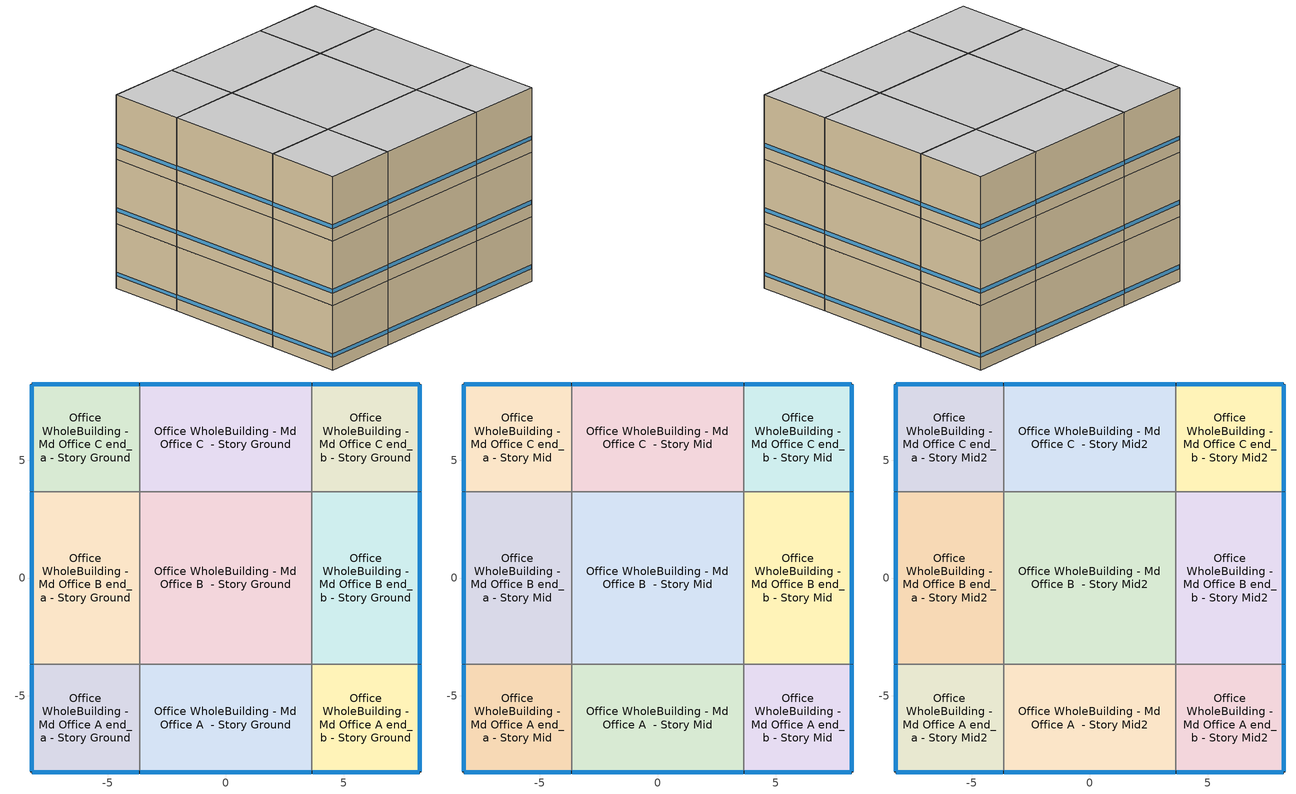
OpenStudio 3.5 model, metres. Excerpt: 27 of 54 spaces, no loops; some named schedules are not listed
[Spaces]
Office WholeBuilding - Md Office A end_a - Story Ground
 floor ground (Foundation F 126 Perim 914 Area 209): -8.23,-8.23 -8.23,-3.66 -3.66,-3.66 -3.66,-8.23 z0
 wall outside: -8.23,-3.66 -8.23,-8.23 -3.66,-8.23 z0:3.96
 wall to Office WholeBuilding - Md Office B end_a - Story Ground: -3.66,-3.66 -8.23,-3.66 z0:3.96
 wall to Office WholeBuilding - Md Office A  - Story Ground: -3.66,-8.23 -3.66,-3.66 z0:3.96
 window (Window U-1.01 SHGC 0.58): -8.21,-8.23 -3.68,-8.23 / -8.23,-3.68 -8.23,-8.21 z0.76:1
 ceiling adiabatic (Typical Interior Ceiling): -3.66,-8.23 -3.66,-3.66 -8.23,-3.66 -8.23,-8.23 z3.96
Office WholeBuilding - Md Office B end_a - Story Ground
 floor ground (Foundation F 126 Perim 732 Area 3345): -8.23,-3.66 -8.23,3.66 -3.66,3.66 -3.66,-3.66 z0
 wall outside: -8.23,3.66 -8.23,-3.66 z0:3.96
 wall to Office WholeBuilding - Md Office C end_a - Story Ground: -3.66,3.66 -8.23,3.66 z0:3.96
 wall to Office WholeBuilding - Md Office B  - Story Ground: -3.66,-3.66 -3.66,3.66 z0:3.96
 window (Window U-1.01 SHGC 0.58): -8.23,3.63 -8.23,-3.63 z0.76:1
 ceiling adiabatic (Typical Interior Ceiling): -3.66,-3.66 -3.66,3.66 -8.23,3.66 -8.23,-3.66 z3.96
Office WholeBuilding - Md Office C end_a - Story Ground
 floor ground (Foundation F 126 Perim 914 Area 209): -8.23,3.66 -8.23,8.23 -3.66,8.23 -3.66,3.66 z0
 wall outside: -3.66,8.23 -8.23,8.23 -8.23,3.66 z0:3.96
 wall to Office WholeBuilding - Md Office C  - Story Ground: -3.66,3.66 -3.66,8.23 z0:3.96
 window (Window U-1.01 SHGC 0.58): -8.23,8.21 -8.23,3.68 / -3.68,8.23 -8.21,8.23 z0.76:1
 ceiling adiabatic (Typical Interior Ceiling): -3.66,3.66 -3.66,8.23 -8.23,8.23 -8.23,3.66 z3.96
Office WholeBuilding - Md Office A  - Story Ground
 floor ground (Foundation F 126 Perim 732 Area 3345): -3.66,-8.23 -3.66,-3.66 3.66,-3.66 3.66,-8.23 z0
 wall outside: -3.66,-8.23 3.66,-8.23 z0:3.96
 wall to Office WholeBuilding - Md Office B  - Story Ground: 3.66,-3.66 -3.66,-3.66 z0:3.96
 wall to Office WholeBuilding - Md Office A end_b - Story Ground: 3.66,-8.23 3.66,-3.66 z0:3.96
 window (Window U-1.01 SHGC 0.58): -3.63,-8.23 3.63,-8.23 z0.76:1
 ceiling adiabatic (Typical Interior Ceiling): 3.66,-8.23 3.66,-3.66 -3.66,-3.66 -3.66,-8.23 z3.96
Office WholeBuilding - Md Office B  - Story Ground
 floor ground (Foundation F 126 Perim 0 Area 5354): -3.66,-3.66 -3.66,3.66 3.66,3.66 3.66,-3.66 z0
 wall to Office WholeBuilding - Md Office C  - Story Ground: 3.66,3.66 -3.66,3.66 z0:3.96
 wall to Office WholeBuilding - Md Office B end_b - Story Ground: 3.66,-3.66 3.66,3.66 z0:3.96
 ceiling adiabatic (Typical Interior Ceiling): 3.66,-3.66 3.66,3.66 -3.66,3.66 -3.66,-3.66 z3.96
Office WholeBuilding - Md Office C  - Story Ground
 floor ground (Foundation F 126 Perim 732 Area 3345): -3.66,3.66 -3.66,8.23 3.66,8.23 3.66,3.66 z0
 wall outside: 3.66,8.23 -3.66,8.23 z0:3.96
 wall to Office WholeBuilding - Md Office C end_b - Story Ground: 3.66,3.66 3.66,8.23 z0:3.96
 window (Window U-1.01 SHGC 0.58): 3.63,8.23 -3.63,8.23 z0.76:1
 ceiling adiabatic (Typical Interior Ceiling): 3.66,3.66 3.66,8.23 -3.66,8.23 -3.66,3.66 z3.96
Office WholeBuilding - Md Office A end_b - Story Ground
 floor ground (Foundation F 126 Perim 914 Area 209): 3.66,-8.23 3.66,-3.66 8.23,-3.66 8.23,-8.23 z0
 wall outside: 3.66,-8.23 8.23,-8.23 8.23,-3.66 z0:3.96
 wall to Office WholeBuilding - Md Office B end_b - Story Ground: 8.23,-3.66 3.66,-3.66 z0:3.96
 window (Window U-1.01 SHGC 0.58): 3.68,-8.23 8.21,-8.23 / 8.23,-8.21 8.23,-3.68 z0.76:1
 ceiling adiabatic (Typical Interior Ceiling): 8.23,-8.23 8.23,-3.66 3.66,-3.66 3.66,-8.23 z3.96
Office WholeBuilding - Md Office B end_b - Story Ground
 floor ground (Foundation F 126 Perim 732 Area 3345): 3.66,-3.66 3.66,3.66 8.23,3.66 8.23,-3.66 z0
 wall outside: 8.23,-3.66 8.23,3.66 z0:3.96
 wall to Office WholeBuilding - Md Office C end_b - Story Ground: 8.23,3.66 3.66,3.66 z0:3.96
 window (Window U-1.01 SHGC 0.58): 8.23,-3.63 8.23,3.63 z0.76:1
 ceiling adiabatic (Typical Interior Ceiling): 8.23,-3.66 8.23,3.66 3.66,3.66 3.66,-3.66 z3.96
Office WholeBuilding - Md Office C end_b - Story Ground
 floor ground (Foundation F 126 Perim 914 Area 209): 3.66,3.66 3.66,8.23 8.23,8.23 8.23,3.66 z0
 wall outside: 8.23,3.66 8.23,8.23 3.66,8.23 z0:3.96
 window (Window U-1.01 SHGC 0.58): 8.21,8.23 3.68,8.23 / 8.23,3.68 8.23,8.21 z0.76:1
 ceiling adiabatic (Typical Interior Ceiling): 8.23,3.66 8.23,8.23 3.66,8.23 3.66,3.66 z3.96
Office WholeBuilding - Md Office A end_a - Story Mid
 floor adiabatic (Typical Interior Floor): -8.23,-8.23 -8.23,-3.66 -3.66,-3.66 -3.66,-8.23 z3.96
 wall outside: -8.23,-3.66 -8.23,-8.23 -3.66,-8.23 z3.96:7.92
 wall to Office WholeBuilding - Md Office B end_a - Story Mid: -3.66,-3.66 -8.23,-3.66 z3.96:7.92
 wall to Office WholeBuilding - Md Office A  - Story Mid: -3.66,-8.23 -3.66,-3.66 z3.96:7.92
 window (Window U-1.01 SHGC 0.58): -8.23,-3.68 -8.23,-8.21 / -8.21,-8.23 -3.68,-8.23 z4.72:4.96
 ceiling adiabatic (Typical Interior Ceiling): -3.66,-8.23 -3.66,-3.66 -8.23,-3.66 -8.23,-8.23 z7.92
Office WholeBuilding - Md Office B end_a - Story Mid
 floor adiabatic (Typical Interior Floor): -8.23,-3.66 -8.23,3.66 -3.66,3.66 -3.66,-3.66 z3.96
 wall outside: -8.23,3.66 -8.23,-3.66 z3.96:7.92
 wall to Office WholeBuilding - Md Office C end_a - Story Mid: -3.66,3.66 -8.23,3.66 z3.96:7.92
 wall to Office WholeBuilding - Md Office B  - Story Mid: -3.66,-3.66 -3.66,3.66 z3.96:7.92
 window (Window U-1.01 SHGC 0.58): -8.23,3.63 -8.23,-3.63 z4.72:4.96
 ceiling adiabatic (Typical Interior Ceiling): -3.66,-3.66 -3.66,3.66 -8.23,3.66 -8.23,-3.66 z7.92
Office WholeBuilding - Md Office C end_a - Story Mid
 floor adiabatic (Typical Interior Floor): -8.23,3.66 -8.23,8.23 -3.66,8.23 -3.66,3.66 z3.96
 wall outside: -3.66,8.23 -8.23,8.23 -8.23,3.66 z3.96:7.92
 wall to Office WholeBuilding - Md Office C  - Story Mid: -3.66,3.66 -3.66,8.23 z3.96:7.92
 window (Window U-1.01 SHGC 0.58): -8.23,8.21 -8.23,3.68 / -3.68,8.23 -8.21,8.23 z4.72:4.96
 ceiling adiabatic (Typical Interior Ceiling): -3.66,3.66 -3.66,8.23 -8.23,8.23 -8.23,3.66 z7.92
Office WholeBuilding - Md Office A  - Story Mid
 floor adiabatic (Typical Interior Floor): -3.66,-8.23 -3.66,-3.66 3.66,-3.66 3.66,-8.23 z3.96
 wall outside: -3.66,-8.23 3.66,-8.23 z3.96:7.92
 wall to Office WholeBuilding - Md Office B  - Story Mid: 3.66,-3.66 -3.66,-3.66 z3.96:7.92
 wall to Office WholeBuilding - Md Office A end_b - Story Mid: 3.66,-8.23 3.66,-3.66 z3.96:7.92
 window (Window U-1.01 SHGC 0.58): -3.63,-8.23 3.63,-8.23 z4.72:4.96
 ceiling adiabatic (Typical Interior Ceiling): 3.66,-8.23 3.66,-3.66 -3.66,-3.66 -3.66,-8.23 z7.92
Office WholeBuilding - Md Office B  - Story Mid
 floor adiabatic (Typical Interior Floor): -3.66,-3.66 -3.66,3.66 3.66,3.66 3.66,-3.66 z3.96
 wall to Office WholeBuilding - Md Office C  - Story Mid: 3.66,3.66 -3.66,3.66 z3.96:7.92
 wall to Office WholeBuilding - Md Office B end_b - Story Mid: 3.66,-3.66 3.66,3.66 z3.96:7.92
 ceiling adiabatic (Typical Interior Ceiling): 3.66,-3.66 3.66,3.66 -3.66,3.66 -3.66,-3.66 z7.92
Office WholeBuilding - Md Office C  - Story Mid
 floor adiabatic (Typical Interior Floor): -3.66,3.66 -3.66,8.23 3.66,8.23 3.66,3.66 z3.96
 wall outside: 3.66,8.23 -3.66,8.23 z3.96:7.92
 wall to Office WholeBuilding - Md Office C end_b - Story Mid: 3.66,3.66 3.66,8.23 z3.96:7.92
 window (Window U-1.01 SHGC 0.58): 3.63,8.23 -3.63,8.23 z4.72:4.96
 ceiling adiabatic (Typical Interior Ceiling): 3.66,3.66 3.66,8.23 -3.66,8.23 -3.66,3.66 z7.92
Office WholeBuilding - Md Office A end_b - Story Mid
 floor adiabatic (Typical Interior Floor): 3.66,-8.23 3.66,-3.66 8.23,-3.66 8.23,-8.23 z3.96
 wall outside: 3.66,-8.23 8.23,-8.23 8.23,-3.66 z3.96:7.92
 wall to Office WholeBuilding - Md Office B end_b - Story Mid: 8.23,-3.66 3.66,-3.66 z3.96:7.92
 window (Window U-1.01 SHGC 0.58): 3.68,-8.23 8.21,-8.23 / 8.23,-8.21 8.23,-3.68 z4.72:4.96
 ceiling adiabatic (Typical Interior Ceiling): 8.23,-8.23 8.23,-3.66 3.66,-3.66 3.66,-8.23 z7.92
Office WholeBuilding - Md Office B end_b - Story Mid
 floor adiabatic (Typical Interior Floor): 3.66,-3.66 3.66,3.66 8.23,3.66 8.23,-3.66 z3.96
 wall outside: 8.23,-3.66 8.23,3.66 z3.96:7.92
 wall to Office WholeBuilding - Md Office C end_b - Story Mid: 8.23,3.66 3.66,3.66 z3.96:7.92
 window (Window U-1.01 SHGC 0.58): 8.23,-3.63 8.23,3.63 z4.72:4.96
 ceiling adiabatic (Typical Interior Ceiling): 8.23,-3.66 8.23,3.66 3.66,3.66 3.66,-3.66 z7.92
Office WholeBuilding - Md Office C end_b - Story Mid
 floor adiabatic (Typical Interior Floor): 3.66,3.66 3.66,8.23 8.23,8.23 8.23,3.66 z3.96
 wall outside: 8.23,3.66 8.23,8.23 3.66,8.23 z3.96:7.92
 window (Window U-1.01 SHGC 0.58): 8.21,8.23 3.68,8.23 / 8.23,3.68 8.23,8.21 z4.72:4.96
 ceiling adiabatic (Typical Interior Ceiling): 8.23,3.66 8.23,8.23 3.66,8.23 3.66,3.66 z7.92
Office WholeBuilding - Md Office A end_a - Story Mid2
 floor adiabatic (Typical Interior Floor): -8.23,-8.23 -8.23,-3.66 -3.66,-3.66 -3.66,-8.23 z7.92
 wall outside: -8.23,-3.66 -8.23,-8.23 -3.66,-8.23 z7.92:11.89
 wall to Office WholeBuilding - Md Office B end_a - Story Mid2: -3.66,-3.66 -8.23,-3.66 z7.92:11.89
 wall to Office WholeBuilding - Md Office A  - Story Mid2: -3.66,-8.23 -3.66,-3.66 z7.92:11.89
 window (Window U-1.01 SHGC 0.58): -8.23,-3.68 -8.23,-8.21 / -8.21,-8.23 -3.68,-8.23 z8.69:8.93
 ceiling adiabatic (Typical Interior Ceiling): -3.66,-8.23 -3.66,-3.66 -8.23,-3.66 -8.23,-8.23 z11.89
Office WholeBuilding - Md Office B end_a - Story Mid2
 floor adiabatic (Typical Interior Floor): -8.23,-3.66 -8.23,3.66 -3.66,3.66 -3.66,-3.66 z7.92
 wall outside: -8.23,3.66 -8.23,-3.66 z7.92:11.89
 wall to Office WholeBuilding - Md Office C end_a - Story Mid2: -3.66,3.66 -8.23,3.66 z7.92:11.89
 wall to Office WholeBuilding - Md Office B  - Story Mid2: -3.66,-3.66 -3.66,3.66 z7.92:11.89
 window (Window U-1.01 SHGC 0.58): -8.23,3.63 -8.23,-3.63 z8.69:8.93
 ceiling adiabatic (Typical Interior Ceiling): -3.66,-3.66 -3.66,3.66 -8.23,3.66 -8.23,-3.66 z11.89
Office WholeBuilding - Md Office C end_a - Story Mid2
 floor adiabatic (Typical Interior Floor): -8.23,3.66 -8.23,8.23 -3.66,8.23 -3.66,3.66 z7.92
 wall outside: -3.66,8.23 -8.23,8.23 -8.23,3.66 z7.92:11.89
 wall to Office WholeBuilding - Md Office C  - Story Mid2: -3.66,3.66 -3.66,8.23 z7.92:11.89
 window (Window U-1.01 SHGC 0.58): -8.23,8.21 -8.23,3.68 / -3.68,8.23 -8.21,8.23 z8.69:8.93
 ceiling adiabatic (Typical Interior Ceiling): -3.66,3.66 -3.66,8.23 -8.23,8.23 -8.23,3.66 z11.89
Office WholeBuilding - Md Office A  - Story Mid2
 floor adiabatic (Typical Interior Floor): -3.66,-8.23 -3.66,-3.66 3.66,-3.66 3.66,-8.23 z7.92
 wall outside: -3.66,-8.23 3.66,-8.23 z7.92:11.89
 wall to Office WholeBuilding - Md Office B  - Story Mid2: 3.66,-3.66 -3.66,-3.66 z7.92:11.89
 wall to Office WholeBuilding - Md Office A end_b - Story Mid2: 3.66,-8.23 3.66,-3.66 z7.92:11.89
 window (Window U-1.01 SHGC 0.58): -3.63,-8.23 3.63,-8.23 z8.69:8.93
 ceiling adiabatic (Typical Interior Ceiling): 3.66,-8.23 3.66,-3.66 -3.66,-3.66 -3.66,-8.23 z11.89
Office WholeBuilding - Md Office B  - Story Mid2
 floor adiabatic (Typical Interior Floor): -3.66,-3.66 -3.66,3.66 3.66,3.66 3.66,-3.66 z7.92
 wall to Office WholeBuilding - Md Office C  - Story Mid2: 3.66,3.66 -3.66,3.66 z7.92:11.89
 wall to Office WholeBuilding - Md Office B end_b - Story Mid2: 3.66,-3.66 3.66,3.66 z7.92:11.89
 ceiling adiabatic (Typical Interior Ceiling): 3.66,-3.66 3.66,3.66 -3.66,3.66 -3.66,-3.66 z11.89
Office WholeBuilding - Md Office C  - Story Mid2
 floor adiabatic (Typical Interior Floor): -3.66,3.66 -3.66,8.23 3.66,8.23 3.66,3.66 z7.92
 wall outside: 3.66,8.23 -3.66,8.23 z7.92:11.89
 wall to Office WholeBuilding - Md Office C end_b - Story Mid2: 3.66,3.66 3.66,8.23 z7.92:11.89
 window (Window U-1.01 SHGC 0.58): 3.63,8.23 -3.63,8.23 z8.69:8.93
 ceiling adiabatic (Typical Interior Ceiling): 3.66,3.66 3.66,8.23 -3.66,8.23 -3.66,3.66 z11.89
Office WholeBuilding - Md Office A end_b - Story Mid2
 floor adiabatic (Typical Interior Floor): 3.66,-8.23 3.66,-3.66 8.23,-3.66 8.23,-8.23 z7.92
 wall outside: 3.66,-8.23 8.23,-8.23 8.23,-3.66 z7.92:11.89
 wall to Office WholeBuilding - Md Office B end_b - Story Mid2: 8.23,-3.66 3.66,-3.66 z7.92:11.89
 window (Window U-1.01 SHGC 0.58): 3.68,-8.23 8.21,-8.23 / 8.23,-8.21 8.23,-3.68 z8.69:8.93
 ceiling adiabatic (Typical Interior Ceiling): 8.23,-8.23 8.23,-3.66 3.66,-3.66 3.66,-8.23 z11.89
Office WholeBuilding - Md Office B end_b - Story Mid2
 floor adiabatic (Typical Interior Floor): 3.66,-3.66 3.66,3.66 8.23,3.66 8.23,-3.66 z7.92
 wall outside: 8.23,-3.66 8.23,3.66 z7.92:11.89
 wall to Office WholeBuilding - Md Office C end_b - Story Mid2: 8.23,3.66 3.66,3.66 z7.92:11.89
 window (Window U-1.01 SHGC 0.58): 8.23,-3.63 8.23,3.63 z8.69:8.93
 ceiling adiabatic (Typical Interior Ceiling): 8.23,-3.66 8.23,3.66 3.66,3.66 3.66,-3.66 z11.89
Office WholeBuilding - Md Office C end_b - Story Mid2
 floor adiabatic (Typical Interior Floor): 3.66,3.66 3.66,8.23 8.23,8.23 8.23,3.66 z7.92
 wall outside: 8.23,3.66 8.23,8.23 3.66,8.23 z7.92:11.89
 window (Window U-1.01 SHGC 0.58): 8.21,8.23 3.68,8.23 / 8.23,3.68 8.23,8.21 z8.69:8.93
 ceiling adiabatic (Typical Interior Ceiling): 8.23,3.66 8.23,8.23 3.66,8.23 3.66,3.66 z11.89
[Site]
Yeager: Latitude {deg}=38.38; Longitude {deg}=-81.59; Time Zone {hr}=-5; Elevation {m}=299; Terrain=City
[Site:WaterMainsTemperature]
Calculation Method=Correlation; Annual Average Outdoor Air Temperature {C}=13.4933; Maximum Difference In Monthly Average Outdoor Air Temperatures {deltaC}=24.22
[SizingPeriod:DesignDay] Daily Dry-Bulb Temperature Range {deltaC}=10.7; Barometric Pressure {Pa}=97784; Wind Speed {m/s}=2.8; Wind Direction {deg}=230; Rain Indicator=No; Snow Indicator=No; Day of Month=21; Month=7; Day Type=SummerDesignDay; Daylight Saving Time Indicator=No; Dry-Bulb Temperature Range Modifier Type=DefaultMultipliers; Solar Model Indicator=ASHRAETau; ASHRAE Clear Sky Optical Depth for Beam Irradiance=0.461; ASHRAE Clear Sky Optical Depth for Diffuse Irradiance=2.1
Name | Maximum Dry-Bulb Temperature {C} | Humidity Condition Type | Wetbulb or DewPoint at Maximum Dry-Bulb {C}
Yeager Ann Clg .4% Condns DB=>MWB 1 | 32.9 | Wetbulb | 22.7
Yeager Ann Clg .4% Condns WB=>MDB 1 | 30 | Wetbulb | 24.9
Yeager Ann Clg 1% Condns DB=>MWB 1 | 31.7 | Wetbulb | 22.6
Yeager Ann Clg 2% Condns DP=>MDB 1 | 25.6 | Dewpoint | 22.1
[ClimateZones]
Climate Zone Institution Name 1=ASHRAE; Climate Zone Document Name 1=ANSI/ASHRAE Standard 169; Climate Zone Document Year 1=2006; Climate Zone Value 1=ASHRAE 169-2013-4A; Climate Zone Institution Name 2=CEC; Climate Zone Document Name 2=California Climate Zone Descriptions; Climate Zone Document Year 2=1995
[Building]
ComStock DOE Ref Pre-1980|MediumOffice: North Axis {deg}=315; Default Construction Set=ComStock DOE Ref Pre-1980 - Office - ASHRAE 169-2013-4A; Default Schedule Set=Building Default Schedule Set; Standards Building Type=Office
[Site:GroundTemperature:FCfactorMethod]
January Ground Temperature {C}=14; February Ground Temperature {C}=7.3; March Ground Temperature {C}=3.3; April Ground Temperature {C}=1.2; May Ground Temperature {C}=-0.2; June Ground Temperature {C}=5.6; July Ground Temperature {C}=10.9; August Ground Temperature {C}=16.1; September Ground Temperature {C}=21.7; October Ground Temperature {C}=25; November Ground Temperature {C}=24.8; December Ground Temperature {C}=19.9
[Construction:FfactorGroundFloor] F-Factor {W/m-K}=1.26344
Name | Area {m2} | PerimeterExposed {m}
Foundation F 126 Perim 914 Area 209 | 20.9032 | 9.144
Foundation F 126 Perim 732 Area 3345 | 33.4537 | 7.31708
Foundation F 126 Perim 0 Area 5354 | 53.5397 | 0
[DefaultConstructionSet]
ComStock DOE Ref Pre-1980 - Office - ASHRAE 169-2013-4A: Default Exterior Surface Constructions=Default Surface Constructions 1; Default Interior Surface Constructions=Default Surface Constructions 2; Default Ground Contact Surface Constructions=Default Surface Constructions 3; Default Exterior SubSurface Constructions=Default Sub Surface Constructions 1; Default Interior SubSurface Constructions=Default Sub Surface Constructions 2; Interior Partition Construction=Typical Interior Partition
[DefaultSurfaceConstructions]
Name | Floor Construction | Wall Construction | Roof Ceiling Construction
Default Surface Constructions 1 | Typical Insulated Exterior Mass Floor | Typical Insulated Exterior Mass Wall R-5.62 | Typical IEAD Roof R-11.63
Default Surface Constructions 2 | Typical Interior Floor | Typical Interior Wall | Typical Interior Ceiling
Default Surface Constructions 3 | Typical Insulated Carpeted 6in Slab Floor | Typical Insulated Basement Mass Wall
[Construction]
Typical Insulated Exterior Mass Floor: 4 in. Normalweight Concrete Floor, Typical Carpet Pad
Typical Insulated Exterior Mass Wall R-5.62: 1IN Stucco, 8IN CONCRETE HW RefBldg, Typical Insulation R-3.23, 1/2IN Gypsum
Typical IEAD Roof R-11.63: Roof Membrane, Typical Insulation R-10.51, Metal Roof Surface
Typical Interior Floor: 100mm Normalweight concrete floor, CP02 CARPET PAD
Typical Interior Wall: G01 13mm gypsum board, G01 13mm gypsum board
Typical Interior Ceiling: CP02 CARPET PAD, 100mm Normalweight concrete floor
Typical Insulated Carpeted 6in Slab Floor: 6 in. Normalweight Concrete Floor, Typical Carpet Pad
Typical Insulated Basement Mass Wall: 8 in. Concrete Block Basement Wall
U 1.22 SHGC 0.54 Simple Glazing Window U-1.22 SHGC 0.54: U 1.22 SHGC 0.54 Simple Glazing U-1.22 SHGC 0.54
U 1.22 SHGC 0.54 Simple Glazing Window U-1.22 SHGC 0.54 1: U 1.22 SHGC 0.54 Simple Glazing U-1.22 SHGC 0.54 1
Typical Insulated Metal Door: F08 Metal surface, Typical Insulation
U 0.88 SHGC 0.16 Sgl Ref-A-L Clr 6mm: REF A CLEAR LO 6MM
Typical Overhead Door: Typical Insulation
Typical Interior Window: Clear 3mm
Typical Interior Door; Typical Interior Partition: G05 25mm wood
InteriorFurnishings 1: Std Wood 6inch 1
Window U-1.01 SHGC 0.58: Simple Glazing Single - No LowE - Tinted/Reflective - Aluminum
[Material:NoMass] Roughness=Smooth; Thermal Absorptance=0.9; Solar Absorptance=0.7
Name | Thermal Resistance {m2-K/W} | Visible Absorptance
Typical Insulation R-3.23 | 0.568747 | 0.7
Typical Carpet Pad; CP02 CARPET PAD | 0.21648 | 0.8
Typical Insulation R-10.51 | 1.85103 | 0.7
Typical Insulation | 0.0282222 | 0.7
[Material] Thermal Absorptance=0.9
Name | Roughness | Thickness {m} | Conductivity {W/m-K} | Density {kg/m3} | Specific Heat {J/kg-K} | Solar Absorptance | Visible Absorptance
4 in. Normalweight Concrete Floor | MediumRough | 0.1016 | 2.31 | 2322 | 832 | 0.7 | 0.7
1IN Stucco | Smooth | 0.0253 | 0.6918 | 1858 | 837 | 0.7 | 0.92
8IN CONCRETE HW RefBldg | Rough | 0.2032 | 1.311 | 2240 | 836.8 | 0.7 | 0.7
1/2IN Gypsum | Smooth | 0.0127 | 0.16 | 784.9 | 830 | 0.4 | 0.4
Roof Membrane | VeryRough | 0.0095 | 0.16 | 1121.29 | 1460 | 0.7 | 0.7
Metal Roof Surface; F08 Metal surface | Smooth | 0.0008 | 45.28 | 7824 | 500 | 0.7 | 0.7
100mm Normalweight concrete floor | MediumRough | 0.1016 | 2.31045 | 2322 | 832.557 | 0.7 | 0.7
G01 13mm gypsum board | Smooth | 0.0127 | 0.160031 | 800.001 | 1090.73 | 0.7 | 0.5
6 in. Normalweight Concrete Floor | MediumRough | 0.1524 | 2.31 | 2322 | 832 | 0.7 | 0.7
8 in. Concrete Block Basement Wall | MediumRough | 0.2032 | 1.326 | 1842 | 912 | 0.7 | 0.7
G05 25mm wood | MediumSmooth | 0.0254 | 0.15 | 608 | 1630 | 0.5 | 0.5
Std Wood 6inch 1 | MediumSmooth | 0.15 | 0.12 | 540 | 1210 | 0.7 | 0.7
[DefaultSubSurfaceConstructions]
Name | Fixed Window Construction | Operable Window Construction | Door Construction | Glass Door Construction | Overhead Door Construction | Tubular Daylight Dome Construction | Tubular Daylight Diffuser Construction
Default Sub Surface Constructions 1 | U 1.22 SHGC 0.54 Simple Glazing Window U-1.22 SHGC 0.54 | U 1.22 SHGC 0.54 Simple Glazing Window U-1.22 SHGC 0.54 1 | Typical Insulated Metal Door | U 0.88 SHGC 0.16 Sgl Ref-A-L Clr 6mm | Typical Overhead Door | Typical Interior Window | Typical Interior Window
Default Sub Surface Constructions 2 | Typical Interior Window | Typical Interior Window | Typical Interior Door
[WindowMaterial:SimpleGlazingSystem]
Name | U-Factor {W/m2-K} | Solar Heat Gain Coefficient | Visible Transmittance
U 1.22 SHGC 0.54 Simple Glazing U-1.22 SHGC 0.54; U 1.22 SHGC 0.54 Simple Glazing U-1.22 SHGC 0.54 1 | 6.92748 | 0.54 | 0.38
Simple Glazing Single - No LowE - Tinted/Reflective - Aluminum | 5.73505 | 0.579 | 0.455
[WindowMaterial:Glazing] Optical Data Type=SpectralAverage; Infrared Transmittance at Normal Incidence=0; Front Side Infrared Hemispherical Emissivity=0.84; Conductivity {W/m-K}=0.9; Dirt Correction Factor for Solar and Visible Transmittance=1; Solar Diffusing=No
Name | Thickness {m} | Solar Transmittance at Normal Incidence | Front Side Solar Reflectance at Normal Incidence | Back Side Solar Reflectance at Normal Incidence | Visible Transmittance at Normal Incidence | Front Side Visible Reflectance at Normal Incidence | Back Side Visible Reflectance at Normal Incidence | Back Side Infrared Hemispherical Emissivity
REF A CLEAR LO 6MM | 0.006 | 0.066 | 0.341 | 0.493 | 0.08 | 0.41 | 0.37 | 0.4
Clear 3mm | 0.003 | 0.837 | 0.075 | 0.075 | 0.898 | 0.081 | 0.081 | 0.84
[SpaceType]
Office WholeBuilding - Md Office - ComStock DOE Ref Pre-1980: Default Schedule Set=Office WholeBuilding - Md Office Schedule Set; Design Specification Outdoor Air Object=Office WholeBuilding - Md Office Ventilation; Standards Building Type=Office; Standards Space Type=WholeBuilding - Md Office
[BuildingStory] Nominal Floor to Floor Height {m}=3.9624
Name | Nominal Z Coordinate {m}
Story Ground | 0
Story Mid | 3.9624
Story Mid2 | 7.9248
[Space] Space Type=Office WholeBuilding - Md Office - ComStock DOE Ref Pre-1980
Name | Building Story | Thermal Zone
Office WholeBuilding - Md Office A end_a - Story Ground | Story Ground | Zone Office WholeBuilding - Md Office A end_a - Story Ground
Office WholeBuilding - Md Office B end_a - Story Ground | Story Ground | Zone Office WholeBuilding - Md Office B end_a - Story Ground
Office WholeBuilding - Md Office C end_a - Story Ground | Story Ground | Zone Office WholeBuilding - Md Office C end_a - Story Ground
Office WholeBuilding - Md Office A  - Story Ground | Story Ground | Zone Office WholeBuilding - Md Office A  - Story Ground
Office WholeBuilding - Md Office B  - Story Ground | Story Ground | Zone Office WholeBuilding - Md Office B  - Story Ground
Office WholeBuilding - Md Office C  - Story Ground | Story Ground | Zone Office WholeBuilding - Md Office C  - Story Ground
Office WholeBuilding - Md Office A end_b - Story Ground | Story Ground | Zone Office WholeBuilding - Md Office A end_b - Story Ground
Office WholeBuilding - Md Office B end_b - Story Ground | Story Ground | Zone Office WholeBuilding - Md Office B end_b - Story Ground
Office WholeBuilding - Md Office C end_b - Story Ground | Story Ground | Zone Office WholeBuilding - Md Office C end_b - Story Ground
Office WholeBuilding - Md Office A end_a - Story Mid | Story Mid | Zone Office WholeBuilding - Md Office A end_a - Story Mid
Office WholeBuilding - Md Office B end_a - Story Mid | Story Mid | Zone Office WholeBuilding - Md Office B end_a - Story Mid
Office WholeBuilding - Md Office C end_a - Story Mid | Story Mid | Zone Office WholeBuilding - Md Office C end_a - Story Mid
Office WholeBuilding - Md Office A  - Story Mid | Story Mid | Zone Office WholeBuilding - Md Office A  - Story Mid
Office WholeBuilding - Md Office B  - Story Mid | Story Mid | Zone Office WholeBuilding - Md Office B  - Story Mid
Office WholeBuilding - Md Office C  - Story Mid | Story Mid | Zone Office WholeBuilding - Md Office C  - Story Mid
Office WholeBuilding - Md Office A end_b - Story Mid | Story Mid | Zone Office WholeBuilding - Md Office A end_b - Story Mid
Office WholeBuilding - Md Office B end_b - Story Mid | Story Mid | Zone Office WholeBuilding - Md Office B end_b - Story Mid
Office WholeBuilding - Md Office C end_b - Story Mid | Story Mid | Zone Office WholeBuilding - Md Office C end_b - Story Mid
Office WholeBuilding - Md Office A end_a - Story Mid2 | Story Mid2 | Zone Office WholeBuilding - Md Office A end_a - Story Mid2
Office WholeBuilding - Md Office B end_a - Story Mid2 | Story Mid2 | Zone Office WholeBuilding - Md Office B end_a - Story Mid2
Office WholeBuilding - Md Office C end_a - Story Mid2 | Story Mid2 | Zone Office WholeBuilding - Md Office C end_a - Story Mid2
Office WholeBuilding - Md Office A  - Story Mid2 | Story Mid2 | Zone Office WholeBuilding - Md Office A  - Story Mid2
Office WholeBuilding - Md Office B  - Story Mid2 | Story Mid2 | Zone Office WholeBuilding - Md Office B  - Story Mid2
Office WholeBuilding - Md Office C  - Story Mid2 | Story Mid2 | Zone Office WholeBuilding - Md Office C  - Story Mid2
Office WholeBuilding - Md Office A end_b - Story Mid2 | Story Mid2 | Zone Office WholeBuilding - Md Office A end_b - Story Mid2
Office WholeBuilding - Md Office B end_b - Story Mid2 | Story Mid2 | Zone Office WholeBuilding - Md Office B end_b - Story Mid2
Office WholeBuilding - Md Office C end_b - Story Mid2 | Story Mid2 | Zone Office WholeBuilding - Md Office C end_b - Story Mid2
[ThermalZone] Multiplier=1; Use Ideal Air Loads=No
Name | Thermostat
Zone Office WholeBuilding - Md Office A end_a - Story Ground | Office WholeBuilding - Md Office - ComStock DOE Ref Pre-1980 Thermostat 6
Zone Office WholeBuilding - Md Office B end_a - Story Ground | Office WholeBuilding - Md Office - ComStock DOE Ref Pre-1980 Thermostat 24
Zone Office WholeBuilding - Md Office C end_a - Story Ground | Office WholeBuilding - Md Office - ComStock DOE Ref Pre-1980 Thermostat 42
Zone Office WholeBuilding - Md Office A  - Story Ground | Office WholeBuilding - Md Office - ComStock DOE Ref Pre-1980 Thermostat
Zone Office WholeBuilding - Md Office B  - Story Ground | Office WholeBuilding - Md Office - ComStock DOE Ref Pre-1980 Thermostat 18
Zone Office WholeBuilding - Md Office C  - Story Ground | Office WholeBuilding - Md Office - ComStock DOE Ref Pre-1980 Thermostat 36
Zone Office WholeBuilding - Md Office A end_b - Story Ground | Office WholeBuilding - Md Office - ComStock DOE Ref Pre-1980 Thermostat 12
Zone Office WholeBuilding - Md Office B end_b - Story Ground | Office WholeBuilding - Md Office - ComStock DOE Ref Pre-1980 Thermostat 30
Zone Office WholeBuilding - Md Office C end_b - Story Ground | Office WholeBuilding - Md Office - ComStock DOE Ref Pre-1980 Thermostat 48
Zone Office WholeBuilding - Md Office A end_a - Story Mid | Office WholeBuilding - Md Office - ComStock DOE Ref Pre-1980 Thermostat 7
Zone Office WholeBuilding - Md Office B end_a - Story Mid | Office WholeBuilding - Md Office - ComStock DOE Ref Pre-1980 Thermostat 25
Zone Office WholeBuilding - Md Office C end_a - Story Mid | Office WholeBuilding - Md Office - ComStock DOE Ref Pre-1980 Thermostat 43
Zone Office WholeBuilding - Md Office A  - Story Mid | Office WholeBuilding - Md Office - ComStock DOE Ref Pre-1980 Thermostat 1
Zone Office WholeBuilding - Md Office B  - Story Mid | Office WholeBuilding - Md Office - ComStock DOE Ref Pre-1980 Thermostat 19
Zone Office WholeBuilding - Md Office C  - Story Mid | Office WholeBuilding - Md Office - ComStock DOE Ref Pre-1980 Thermostat 37
Zone Office WholeBuilding - Md Office A end_b - Story Mid | Office WholeBuilding - Md Office - ComStock DOE Ref Pre-1980 Thermostat 13
Zone Office WholeBuilding - Md Office B end_b - Story Mid | Office WholeBuilding - Md Office - ComStock DOE Ref Pre-1980 Thermostat 31
Zone Office WholeBuilding - Md Office C end_b - Story Mid | Office WholeBuilding - Md Office - ComStock DOE Ref Pre-1980 Thermostat 49
Zone Office WholeBuilding - Md Office A end_a - Story Mid2 | Office WholeBuilding - Md Office - ComStock DOE Ref Pre-1980 Thermostat 8
Zone Office WholeBuilding - Md Office B end_a - Story Mid2 | Office WholeBuilding - Md Office - ComStock DOE Ref Pre-1980 Thermostat 26
Zone Office WholeBuilding - Md Office C end_a - Story Mid2 | Office WholeBuilding - Md Office - ComStock DOE Ref Pre-1980 Thermostat 44
Zone Office WholeBuilding - Md Office A  - Story Mid2 | Office WholeBuilding - Md Office - ComStock DOE Ref Pre-1980 Thermostat 2
Zone Office WholeBuilding - Md Office B  - Story Mid2 | Office WholeBuilding - Md Office - ComStock DOE Ref Pre-1980 Thermostat 20
Zone Office WholeBuilding - Md Office C  - Story Mid2 | Office WholeBuilding - Md Office - ComStock DOE Ref Pre-1980 Thermostat 38
Zone Office WholeBuilding - Md Office A end_b - Story Mid2 | Office WholeBuilding - Md Office - ComStock DOE Ref Pre-1980 Thermostat 14
Zone Office WholeBuilding - Md Office B end_b - Story Mid2 | Office WholeBuilding - Md Office - ComStock DOE Ref Pre-1980 Thermostat 32
Zone Office WholeBuilding - Md Office C end_b - Story Mid2 | Office WholeBuilding - Md Office - ComStock DOE Ref Pre-1980 Thermostat 50
[People:Definition]
Office WholeBuilding - Md Office People Definition: Number of People Calculation Method=People/Area; People per Space Floor Area {person/m2}=0.0538196; Fraction Radiant=0.3
[People]
Office WholeBuilding - Md Office People: People Definition=Office WholeBuilding - Md Office People Definition; Space or SpaceType=Office WholeBuilding - Md Office - ComStock DOE Ref Pre-1980; Work Efficiency Schedule=Work Efficiency Schedule; Clothing Insulation Schedule=Clothing Schedule; Air Velocity Schedule=Air Velocity Schedule; Multiplier=1
[Lights:Definition] Design Level Calculation Method=Watts/Area; Fraction Visible=0.2; Return Air Fraction=0
Name | Watts per Space Floor Area {W/m2} | Fraction Radiant
Office WholeBuilding - Md Office - ComStock DOE Ref Pre-1980 General Lights Definition | 6.48438 | 0.31
Office WholeBuilding - Md Office - ComStock DOE Ref Pre-1980 Wall Wash Lights Definition | 6.28133 | 0.125
[ElectricEquipment:Definition] Fraction Latent=0
Name | Design Level Calculation Method | Watts per Space Floor Area {W/m2} | Fraction Radiant | Fraction Lost | Design Level {W}
Office WholeBuilding - Md Office Elec Equip Definition | Watts/Area | 10.7639 | 0.5 | 0
Elevator Lift Motor | EquipmentLevel |  | 0 | 1 | 18537
[ElectricEquipment]
Name | Electric Equipment Definition | Space or SpaceType | Schedule | Multiplier
Office WholeBuilding - Md Office Elec Equip | Office WholeBuilding - Md Office Elec Equip Definition | Office WholeBuilding - Md Office - ComStock DOE Ref Pre-1980 | Office BLDG_EQUIP_EndUseData BPR Adjusted
2 Elevator Lift Motors | Elevator Lift Motor | Office WholeBuilding - Md Office B  - Story Ground | Elevator Schedule 1 | 2
[DesignSpecification:OutdoorAir]
Office WholeBuilding - Md Office Ventilation: Outdoor Air Method=Sum; Outdoor Air Flow per Person {m3/s-person}=0.00943895
[DefaultScheduleSet]
Name | Number of People Schedule | People Activity Level Schedule | Lighting Schedule | Electric Equipment Schedule | Infiltration Schedule | Hours of Operation Schedule
Office WholeBuilding - Md Office Schedule Set | Medium Office Bldg Occ | Medium Office Activity | Office BLDG_LIGHT_EndUseData | Office BLDG_EQUIP_EndUseData | Medium Office Infil Quarter On
Building Default Schedule Set |  |  |  |  |  | Building Hours of Operation NonResidential
[SpaceInfiltration:DesignFlowRate] Schedule=Always On Discrete; Design Flow Rate Calculation Method=Flow/ExteriorArea; Flow per Exterior Surface Area {m3/s-m2}=0.00102523; Constant Term Coefficient=0; Temperature Term Coefficient=0; Velocity Term Coefficient=0.224; Velocity Squared Term Coefficient=0
Name | Space or SpaceType
Office WholeBuilding - Md Office A  - Story Ground Infiltration | Office WholeBuilding - Md Office A  - Story Ground
Office WholeBuilding - Md Office A  - Story Mid Infiltration | Office WholeBuilding - Md Office A  - Story Mid
Office WholeBuilding - Md Office A  - Story Mid2 Infiltration | Office WholeBuilding - Md Office A  - Story Mid2
Office WholeBuilding - Md Office A end_a - Story Ground Infiltration | Office WholeBuilding - Md Office A end_a - Story Ground
Office WholeBuilding - Md Office A end_a - Story Mid Infiltration | Office WholeBuilding - Md Office A end_a - Story Mid
Office WholeBuilding - Md Office A end_a - Story Mid2 Infiltration | Office WholeBuilding - Md Office A end_a - Story Mid2
Office WholeBuilding - Md Office A end_b - Story Ground Infiltration | Office WholeBuilding - Md Office A end_b - Story Ground
Office WholeBuilding - Md Office A end_b - Story Mid Infiltration | Office WholeBuilding - Md Office A end_b - Story Mid
Office WholeBuilding - Md Office A end_b - Story Mid2 Infiltration | Office WholeBuilding - Md Office A end_b - Story Mid2
Office WholeBuilding - Md Office B end_a - Story Ground Infiltration | Office WholeBuilding - Md Office B end_a - Story Ground
Office WholeBuilding - Md Office B end_a - Story Mid Infiltration | Office WholeBuilding - Md Office B end_a - Story Mid
Office WholeBuilding - Md Office B end_a - Story Mid2 Infiltration | Office WholeBuilding - Md Office B end_a - Story Mid2
Office WholeBuilding - Md Office B end_b - Story Ground Infiltration | Office WholeBuilding - Md Office B end_b - Story Ground
Office WholeBuilding - Md Office B end_b - Story Mid Infiltration | Office WholeBuilding - Md Office B end_b - Story Mid
Office WholeBuilding - Md Office B end_b - Story Mid2 Infiltration | Office WholeBuilding - Md Office B end_b - Story Mid2
Office WholeBuilding - Md Office C  - Story Ground Infiltration | Office WholeBuilding - Md Office C  - Story Ground
Office WholeBuilding - Md Office C  - Story Mid Infiltration | Office WholeBuilding - Md Office C  - Story Mid
Office WholeBuilding - Md Office C  - Story Mid2 Infiltration | Office WholeBuilding - Md Office C  - Story Mid2
Office WholeBuilding - Md Office C end_a - Story Ground Infiltration | Office WholeBuilding - Md Office C end_a - Story Ground
Office WholeBuilding - Md Office C end_a - Story Mid Infiltration | Office WholeBuilding - Md Office C end_a - Story Mid
Office WholeBuilding - Md Office C end_a - Story Mid2 Infiltration | Office WholeBuilding - Md Office C end_a - Story Mid2
Office WholeBuilding - Md Office C end_b - Story Ground Infiltration | Office WholeBuilding - Md Office C end_b - Story Ground
Office WholeBuilding - Md Office C end_b - Story Mid Infiltration | Office WholeBuilding - Md Office C end_b - Story Mid
Office WholeBuilding - Md Office C end_b - Story Mid2 Infiltration | Office WholeBuilding - Md Office C end_b - Story Mid2
[Exterior:Lights:Definition]
Name | Design Level {W}
Parking Areas and Drives Def (W/ft^2) | 0.0497494
Building Facades Def (W/ft^2) | 0.25
Main Entries Def (W/ft) | 30
Other Doors Def (W/ft) | 25
[Exterior:Lights] Schedule=Always On Discrete; Control Option=AstronomicalClock
Name | Exterior Lights Definition | Multiplier
Parking Areas and Drives | Parking Areas and Drives Def (W/ft^2) | 28350
Building Facades | Building Facades Def (W/ft^2) | 2808.32
Main Entries | Main Entries Def (W/ft) | 8
Other Doors | Other Doors Def (W/ft) | 2.33333
[ThermostatSetpoint:DualSetpoint] Heating Setpoint Temperature Schedule=Medium Office HtgSetp; Cooling Setpoint Temperature Schedule=Medium Office ClgSetp
Office WholeBuilding - Md Office - ComStock DOE Ref Pre-1980 Thermostat; Office WholeBuilding - Md Office - ComStock DOE Ref Pre-1980 Thermostat 1; Office WholeBuilding - Md Office - ComStock DOE Ref Pre-1980 Thermostat 2; Office WholeBuilding - Md Office - ComStock DOE Ref Pre-1980 Thermostat 6; Office WholeBuilding - Md Office - ComStock DOE Ref Pre-1980 Thermostat 7; Office WholeBuilding - Md Office - ComStock DOE Ref Pre-1980 Thermostat 8; Office WholeBuilding - Md Office - ComStock DOE Ref Pre-1980 Thermostat 12; Office WholeBuilding - Md Office - ComStock DOE Ref Pre-1980 Thermostat 13; Office WholeBuilding - Md Office - ComStock DOE Ref Pre-1980 Thermostat 14; Office WholeBuilding - Md Office - ComStock DOE Ref Pre-1980 Thermostat 18; Office WholeBuilding - Md Office - ComStock DOE Ref Pre-1980 Thermostat 19; Office WholeBuilding - Md Office - ComStock DOE Ref Pre-1980 Thermostat 20; Office WholeBuilding - Md Office - ComStock DOE Ref Pre-1980 Thermostat 24; Office WholeBuilding - Md Office - ComStock DOE Ref Pre-1980 Thermostat 25; Office WholeBuilding - Md Office - ComStock DOE Ref Pre-1980 Thermostat 26; Office WholeBuilding - Md Office - ComStock DOE Ref Pre-1980 Thermostat 30; Office WholeBuilding - Md Office - ComStock DOE Ref Pre-1980 Thermostat 31; Office WholeBuilding - Md Office - ComStock DOE Ref Pre-1980 Thermostat 32; Office WholeBuilding - Md Office - ComStock DOE Ref Pre-1980 Thermostat 36; Office WholeBuilding - Md Office - ComStock DOE Ref Pre-1980 Thermostat 37; Office WholeBuilding - Md Office - ComStock DOE Ref Pre-1980 Thermostat 38; Office WholeBuilding - Md Office - ComStock DOE Ref Pre-1980 Thermostat 42; Office WholeBuilding - Md Office - ComStock DOE Ref Pre-1980 Thermostat 43; Office WholeBuilding - Md Office - ComStock DOE Ref Pre-1980 Thermostat 44; Office WholeBuilding - Md Office - ComStock DOE Ref Pre-1980 Thermostat 48; Office WholeBuilding - Md Office - ComStock DOE Ref Pre-1980 Thermostat 49; Office WholeBuilding - Md Office - ComStock DOE Ref Pre-1980 Thermostat 50
[InternalMass:Definition]
Internal Mass Definition 2: Construction=InteriorFurnishings 1; Design Level Calculation Method=SurfaceArea/Area; Surface Area per Space Floor Area=2
[InternalMass] Internal Mass Definition=Internal Mass Definition 2; Multiplier=1
Name | Space or SpaceType
Office WholeBuilding - Md Office B end_a - Story Mid Mass | Office WholeBuilding - Md Office B end_a - Story Mid
Office WholeBuilding - Md Office A end_a - Story Mid Mass | Office WholeBuilding - Md Office A end_a - Story Mid
Office WholeBuilding - Md Office C end_b - Story Mid Mass | Office WholeBuilding - Md Office C end_b - Story Mid
Office WholeBuilding - Md Office C end_b - Story Ground Mass | Office WholeBuilding - Md Office C end_b - Story Ground
Office WholeBuilding - Md Office C end_a - Story Mid Mass | Office WholeBuilding - Md Office C end_a - Story Mid
Office WholeBuilding - Md Office A end_a - Story Ground Mass | Office WholeBuilding - Md Office A end_a - Story Ground
Office WholeBuilding - Md Office B end_a - Story Mid2 Mass | Office WholeBuilding - Md Office B end_a - Story Mid2
Office WholeBuilding - Md Office B  - Story Mid Mass | Office WholeBuilding - Md Office B  - Story Mid
Office WholeBuilding - Md Office A  - Story Mid Mass | Office WholeBuilding - Md Office A  - Story Mid
Office WholeBuilding - Md Office C  - Story Ground Mass | Office WholeBuilding - Md Office C  - Story Ground
Office WholeBuilding - Md Office A  - Story Mid2 Mass | Office WholeBuilding - Md Office A  - Story Mid2
Office WholeBuilding - Md Office A end_b - Story Mid2 Mass | Office WholeBuilding - Md Office A end_b - Story Mid2
Office WholeBuilding - Md Office B  - Story Ground Mass | Office WholeBuilding - Md Office B  - Story Ground
Office WholeBuilding - Md Office B end_b - Story Ground Mass | Office WholeBuilding - Md Office B end_b - Story Ground
Office WholeBuilding - Md Office C  - Story Mid2 Mass | Office WholeBuilding - Md Office C  - Story Mid2
Office WholeBuilding - Md Office A  - Story Ground Mass | Office WholeBuilding - Md Office A  - Story Ground
Office WholeBuilding - Md Office C end_a - Story Ground Mass | Office WholeBuilding - Md Office C end_a - Story Ground
Office WholeBuilding - Md Office A end_b - Story Ground Mass | Office WholeBuilding - Md Office A end_b - Story Ground
Office WholeBuilding - Md Office B end_b - Story Mid2 Mass | Office WholeBuilding - Md Office B end_b - Story Mid2
Office WholeBuilding - Md Office B end_a - Story Ground Mass | Office WholeBuilding - Md Office B end_a - Story Ground
Office WholeBuilding - Md Office C end_a - Story Mid2 Mass | Office WholeBuilding - Md Office C end_a - Story Mid2
Office WholeBuilding - Md Office A end_b - Story Mid Mass | Office WholeBuilding - Md Office A end_b - Story Mid
Office WholeBuilding - Md Office B end_b - Story Mid Mass | Office WholeBuilding - Md Office B end_b - Story Mid
Office WholeBuilding - Md Office C  - Story Mid Mass | Office WholeBuilding - Md Office C  - Story Mid
Office WholeBuilding - Md Office A end_a - Story Mid2 Mass | Office WholeBuilding - Md Office A end_a - Story Mid2
Office WholeBuilding - Md Office B  - Story Mid2 Mass | Office WholeBuilding - Md Office B  - Story Mid2
Office WholeBuilding - Md Office C end_b - Story Mid2 Mass | Office WholeBuilding - Md Office C end_b - Story Mid2
[Lights] Space or SpaceType=Office WholeBuilding - Md Office - ComStock DOE Ref Pre-1980; Schedule=Office BLDG_LIGHT_EndUseData BPR Adjusted; Fraction Replaceable=1
Name | Lights Definition
Office WholeBuilding - Md Office - ComStock DOE Ref Pre-1980 General Lighting | Office WholeBuilding - Md Office - ComStock DOE Ref Pre-1980 General Lights Definition
Office WholeBuilding - Md Office - ComStock DOE Ref Pre-1980 Wall Wash Lighting | Office WholeBuilding - Md Office - ComStock DOE Ref Pre-1980 Wall Wash Lights Definition
[Schedule:Ruleset]
Name | Default Day Schedule | Summer Design Day Schedule | Winter Design Day Schedule
Clothing Schedule | Clothing Schedule Default Winter Clothes
Air Velocity Schedule | Air Velocity Schedule Default
Work Efficiency Schedule | Work Efficiency Schedule Default
Medium Office Bldg Occ | Medium Office Bldg Occ Default | Medium Office Bldg Occ Summer Design Day | Medium Office Bldg Occ Winter Design Day
Medium Office Activity | Medium Office Activity Default | Medium Office Activity Summer Design Day | Medium Office Activity Winter Design Day
Office BLDG_LIGHT_EndUseData | Office BLDG_LIGHT_EndUseData Default | Office BLDG_LIGHT_EndUseData Summer Design Day | Office BLDG_LIGHT_EndUseData Winter Design Day
Office BLDG_EQUIP_EndUseData | Office BLDG_EQUIP_EndUseData Default | Office BLDG_EQUIP_EndUseData Summer Design Day | Office BLDG_EQUIP_EndUseData Winter Design Day
Medium Office Infil Quarter On | Medium Office Infil Quarter On Default | Medium Office Infil Quarter On Summer Design Day | Medium Office Infil Quarter On Winter Design Day
Elevator Schedule 1 | 54 space(s) Occ Sch Default 1 | 54 space(s) Occ Sch Summer Design Day 1 | 54 space(s) Occ Sch Winter Design Day 1
Medium Office HtgSetp | Medium Office HtgSetp Default | Schedule Day 5 | Schedule Day 6
Medium Office ClgSetp | Medium Office ClgSetp Default | Schedule Day 2 | Schedule Day 3
Building Hours of Operation NonResidential | Building Hours of Operation NonResidential Default | Building Hours of Operation NonResidential Summer Design Day | Building Hours of Operation NonResidential Winter Design Day
Office BLDG_LIGHT_EndUseData BPR Adjusted | Office BLDG_LIGHT_EndUseData Default 1 | Office BLDG_LIGHT_EndUseData Summer Design Day 1 | Office BLDG_LIGHT_EndUseData Winter Design Day 1
Office BLDG_EQUIP_EndUseData BPR Adjusted | Office BLDG_EQUIP_EndUseData Default 1 | Office BLDG_EQUIP_EndUseData Summer Design Day 1 | Office BLDG_EQUIP_EndUseData Winter Design Day 1
[Schedule:Day]
Medium Office Bldg Occ Default: Yes, 4, 45, 0, 4, 55, 0.0166667, 5, 5, 0.0333333, 5, 15, 0.05, 5, 25, 0.0666667, 5, 35, 0.0833333, 5, 45, 0.1, 5, 55, 0.116667, 6, 5, 0.133333, 6, 15, 0.15, 6, 25, 0.166667, 6, 35, 0.183333, 6, 45, 0.2, 6, 55, 0.325, 7, 5, 0.45, 7, 15, 0.575, 7, 25, 0.7, 7, 35, 0.825, 7, 45, 0.95, 10, 22, 0.95, 10, 32, 0.875, 10, 42, 0.8, 10, 52, 0.725, 11, 2, 0.65, 11, 12, 0.575, 11, 22, 0.5, 11, 32, 0.575, 11, 42, 0.65, 11, 52, 0.725, 12, 2, 0.8, 12, 12, 0.875, 12, 22, 0.95, 15, 22, 0.95, 15, 32, 0.883333, 15, 42, 0.816667, 15, 52, 0.75, 16, 0, 0.7, 16, 10, 0.65, 16, 20, 0.6, 16, 30, 0.55, 16, 40, 0.5, 16, 50, 0.45, 17, 0, 0.4, 17, 30, 0.4, 17, 40, 0.375, 17, 50, 0.35, 18, 0, 0.325, 18, 10, 0.3, 18, 20, 0.275, 18, 30, 0.25, 18, 40, 0.225, 18, 50, 0.2, 19, 0, 0.175, 19, 10, 0.15, 19, 20, 0.125, 19, 30, 0.1, 19, 40, 0.0958333, 19, 50, 0.0916667, 20, 0, 0.0875, 20, 10, 0.0833333, 20, 20, 0.0791667, 20, 30, 0.075, 20, 40, 0.0708333, 20, 50, 0.0666667, 21, 0, 0.0625, 21, 10, 0.0583333, 21, 20, 0.0541667, 21, 30, 0.05, 21, 40, 0.0458333, 21, 50, 0.0416667, 22, 0, 0.0375, 22, 10, 0.0333333, 22, 20, 0.0291667, 22, 30, 0.025, 22, 40, 0.0208333, 22, 50, 0.0166667, 23, 0, 0.0125, 23, 10, 0.00833333, 23, 20, 0.00416667, 23, 30, 0, 24, 0, 0
Medium Office Bldg Occ Summer Design Day: 6, 0, 0, 22, 0, 1, 24, 0, 0.05
Medium Office Bldg Occ Winter Design Day: 24, 0, 0
Medium Office Activity Default: Yes, 24, 0, 120
Medium Office Activity Winter Design Day; Medium Office Activity Summer Design Day: 24, 0, 120
54 space(s) Occ Sch Default 1: Yes, 3, 15, 0, 3, 24, 0.000442361, 3, 34, 0.000884722, 3, 44, 0.00132708, 3, 54, 0.00176944, 4, 4, 0.00221181, 4, 15, 0.00265417, 4, 25, 0.00309653, 4, 35, 0.00353889, 4, 45, 0.00398125, 4, 55, 0.00442361, 5, 5, 0.00486597, 5, 15, 0.00530833, 5, 45, 0.00530833, 5, 55, 0.011059, 6, 5, 0.0168097, 6, 15, 0.0225604, 6, 25, 0.0283111, 6, 35, 0.0340618, 6, 45, 0.0398125, 6, 55, 0.0331771, 7, 5, 0.0265417, 7, 15, 0.0199063, 7, 25, 0.0132708, 7, 35, 0.00663542, 7, 45, 0, 9, 15, 0, 9, 24, 0.00245, 9, 34, 0.0049, 9, 44, 0.00735, 9, 54, 0.0098, 10, 4, 0.01225, 10, 14, 0.0147, 10, 24, 0.01715, 10, 34, 0.0196, 10, 44, 0.02205, 10, 52, 0.0238875, 11, 2, 0.0218969, 11, 12, 0.0199063, 11, 22, 0.0179156, 11, 32, 0.015925, 11, 42, 0.0139344, 11, 52, 0.0119437, 12, 2, 0.00995313, 12, 12, 0.0079625, 12, 22, 0.00597188, 12, 32, 0.00398125, 12, 42, 0.00199063, 12, 52, 0, 14, 22, 0, 14, 32, 0.00221181, 14, 42, 0.00442361, 14, 52, 0.00663542, 15, 2, 0.00884722, 15, 12, 0.011059, 15, 22, 0.0132708, 15, 32, 0.0139786, 15, 42, 0.0146864, 15, 52, 0.0153942, 16, 0, 0.015925, 16, 10, 0.0132708, 16, 20, 0.0106167, 16, 30, 0.0079625, 16, 40, 0.00530833, 16, 50, 0.00265417, 17, 0, 0, 17, 10, 0.00265417, 17, 20, 0.00530833, 17, 30, 0.0079625, 17, 40, 0.0106167, 17, 50, 0.0132708, 18, 0, 0.015925, 18, 10, 0.0132708, 18, 20, 0.0106167, 18, 30, 0.0079625, 18, 40, 0.00530833, 18, 50, 0.00265417, 19, 0, 0, 19, 10, 0.000442361, 19, 20, 0.000884722, 19, 30, 0.00132708, 19, 40, 0.00176944, 19, 50, 0.00221181, 20, 0, 0.00265417, 20, 10, 0.00221181, 20, 20, 0.00176944, 20, 30, 0.00132708, 20, 40, 0.000884722, 20, 50, 0.000442361, 21, 0, 0, 24, 0, 0
54 space(s) Occ Sch Summer Design Day 1; 54 space(s) Occ Sch Winter Design Day 1; Building Hours of Operation NonResidential Winter Design Day; Building Hours of Operation NonResidential Summer Design Day: 24, 0, 1
Medium Office HtgSetp Default: Yes, 5, 15, 12.7778, 20, 30, 16.1111, 24, 0, 12.7778
Medium Office ClgSetp Default: Yes, 5, 15, 28.8889, 20, 30, 26.6667, 24, 0, 28.8889
Building Hours of Operation NonResidential Default: 7, 15, 0, 18, 30, 1, 24, 0, 0
Schedule Day 2; Schedule Day 3: 24, 0, 26.6667
Schedule Day 5; Schedule Day 6: 24, 0, 16.1111
[Schedule:Rule] Date Specification Type=DateRange; Start Month=1; Start Day=1; End Month=12; End Day=31
Name | Schedule Ruleset | Rule Order | Day Schedule | Apply Saturday | Apply Sunday
Schedule Rule 3 | Medium Office Bldg Occ | 1 | Medium Office Bldg Occ Sat Day | Yes
Schedule Rule 4 | Medium Office Bldg Occ | 0 | Medium Office Bldg Occ WntrDsn|Sun Day |  | Yes
54 space(s) Occ Sch Sunday Rule 1 | Elevator Schedule 1 | 0 | 54 space(s) Occ Sch Sunday 1 |  | Yes
54 space(s) Occ Sch Saturday Rule 1 | Elevator Schedule 1 | 1 | 54 space(s) Occ Sch Saturday 1 | Yes
Schedule Rule 15 | Medium Office HtgSetp | 1 | Medium Office HtgSetp Sat Day | Yes
Schedule Rule 16 | Medium Office HtgSetp | 0 | Medium Office HtgSetp SmrDsn|Sun Day |  | Yes
Schedule Rule 17 | Medium Office ClgSetp | 1 | Medium Office ClgSetp Sat Day | Yes
Schedule Rule 18 | Medium Office ClgSetp | 0 | Medium Office ClgSetp WntrDsn|Sun Day |  | Yes
Building Hours of Operation NonResidential Saturday Rule | Building Hours of Operation NonResidential | 1 | Building Hours of Operation NonResidential Saturday | Yes
Building Hours of Operation NonResidential Sunday Rule | Building Hours of Operation NonResidential | 0 | Building Hours of Operation NonResidential Sunday |  | Yes
[Schedule:Constant]
Always On Discrete: Value=1
